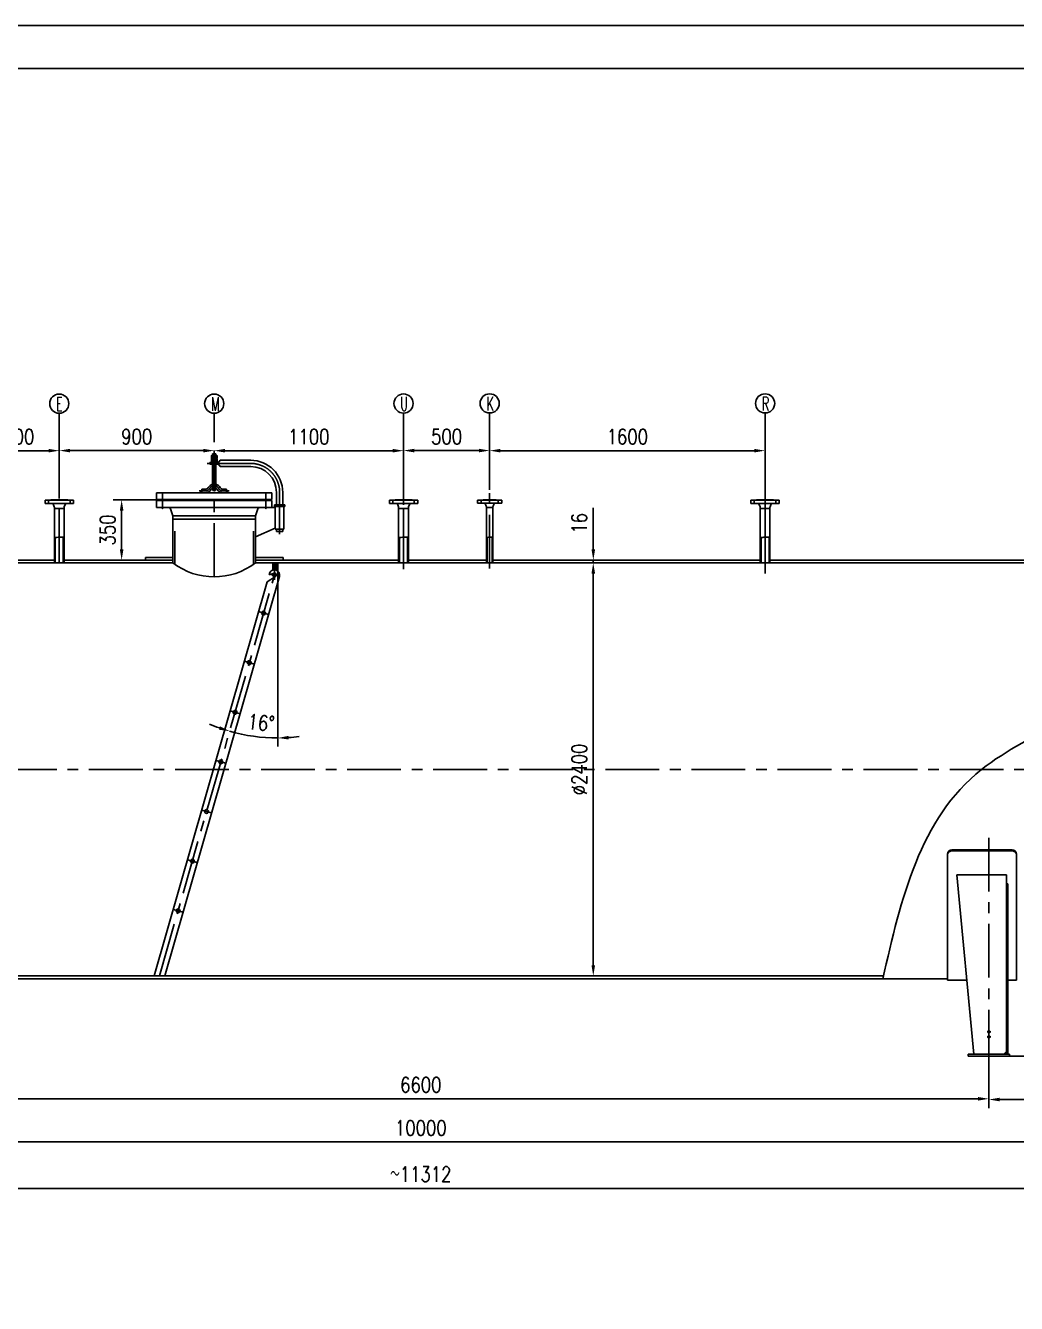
# Model space of a CAD drawing. Header units: millimetres. Extents: x -625 to 20400, y -250 to 14600.
# Drawn here: x 4946 to 10701, y 7175 to 14600 of the extents above; entities that cross this region are included whole.
import ezdxf

# ---------------------------------------------------------------- set-up
doc = ezdxf.new("R2010")
doc.units = ezdxf.units.MM
doc.header["$LTSCALE"] = 250
doc.linetypes.add('CENTER', pattern=[2, 1.25, -0.25, 0.25, -0.25])
for name, color, linetype in [('1轮廓实线层', 7, 'Continuous'), ('2细线层', 4, 'Continuous'), ('3中心线层', 1, 'CENTER'), ('CEN', 1, 'CENTER'), ('THK', 7, 'Continuous'), ('THN', 2, 'Continuous')]:
    doc.layers.add(name, color=color, linetype=linetype)
doc.styles.add('PC_TEXTSTYLE', font='romans.shx', dxfattribs={"width": 0.8, "bigfont": 'hzfs.shx'})
doc.styles.add('TH_GBDIM', font='romans.shx', dxfattribs={"width": 0.8, "bigfont": 'gbcbig.shx'})
doc.dimstyles.new('TH_GBDIM', dxfattribs={"dimscale": 25, "dimtxt": 3.5, "dimasz": 2.5, "dimexe": 2, "dimexo": 0, "dimgap": 1.5, "dimtad": 1, "dimdec": 0, "dimzin": 0, "dimdsep": 46, "dimtxsty": 'TH_GBDIM', "dimcen": 2.5, "dimclrd": 130, "dimclre": 130, "dimclrt": 3, "dimadec": 0, "dimazin": 0, "dimtfac": 0.714286, "dimtdec": 0, "dimtmove": 0, "dimatfit": 3, "dimfxl": 0, "dimtolj": 1, "dimtzin": 0, "dimlwd": -1, "dimlwe": -1, "dimarcsym": 0})

# ---------------------------------------------------------------- blocks, each defined once
blk = doc.blocks.new('*D13')
at = {"layer": 'Defpoints', "color": 0}
for p in [(5141.4, 12129.9), (4641.4, 12059.6), (5141.4, 11868.1)]:
    blk.add_point(p, dxfattribs=at)
at = {"layer": 'THK', "color": 130}
for p, q in [((4641.4, 12059.6), (4641.4, 12179.9)), ((5141.4, 11868.1), (5141.4, 12179.9)), ((4703.9, 12129.9), (5078.9, 12129.9))]:
    blk.add_line(p, q, dxfattribs=at)
for points in [[(4703.9, 12140.3), (4703.9, 12119.5), (4641.4, 12129.9)], [(5078.9, 12140.3), (5078.9, 12119.5), (5141.4, 12129.9)]]:
    blk.add_solid(points, dxfattribs=at)
at = {"layer": 'THK', "color": 3, "insert": (4906.2, 12211.1), "char_height": 87.5, "attachment_point": 5, "style": 'TH_GBDIM'}
blk.add_mtext('\\A1;500', dxfattribs=at)
blk = doc.blocks.new('*D14')
at = {"layer": 'Defpoints', "color": 0}
for p in [(6041.4, 12131.4), (6041.4, 12130.2), (5141.4, 12061)]:
    blk.add_point(p, dxfattribs=at)
at = {"layer": 'THK', "color": 130}
for p, q in [((5141.4, 12061), (5141.4, 12180.2)), ((5203.9, 12130.2), (5978.9, 12130.2)), ((6041.4, 12131.4), (6041.4, 12080.2))]:
    blk.add_line(p, q, dxfattribs=at)
for points in [[(5203.9, 12140.6), (5203.9, 12119.8), (5141.4, 12130.2)], [(5978.9, 12140.6), (5978.9, 12119.8), (6041.4, 12130.2)]]:
    blk.add_solid(points, dxfattribs=at)
at = {"layer": 'THK', "color": 3, "insert": (5591.4, 12211.5), "char_height": 87.5, "attachment_point": 5, "style": 'TH_GBDIM'}
blk.add_mtext('\\A1;900', dxfattribs=at)
blk = doc.blocks.new('*D15')
at = {"layer": 'Defpoints', "color": 0}
for p in [(6041.4, 12130.2), (7141.4, 12129.8), (7141.4, 11902.2)]:
    blk.add_point(p, dxfattribs=at)
at = {"layer": 'THK', "color": 130}
for p, q in [((7141.4, 11902.2), (7141.4, 12179.8)), ((6041.4, 12130.2), (6041.4, 12079.8)), ((6103.9, 12129.8), (7078.9, 12129.8))]:
    blk.add_line(p, q, dxfattribs=at)
for points in [[(6103.9, 12140.2), (6103.9, 12119.4), (6041.4, 12129.8)], [(7078.9, 12140.2), (7078.9, 12119.4), (7141.4, 12129.8)]]:
    blk.add_solid(points, dxfattribs=at)
at = {"layer": 'THK', "color": 3, "insert": (6591.4, 12211.1), "char_height": 87.5, "attachment_point": 5, "style": 'TH_GBDIM'}
blk.add_mtext('\\A1;1100', dxfattribs=at)
blk = doc.blocks.new('*D16')
at = {"layer": 'Defpoints', "color": 0}
for p in [(7141.4, 12129.8), (7641.4, 12130.5), (7641.4, 11902.2)]:
    blk.add_point(p, dxfattribs=at)
at = {"layer": 'THK', "color": 130}
for p, q in [((7141.4, 12129.8), (7141.4, 12180.5)), ((7641.4, 11902.2), (7641.4, 12180.5)), ((7203.9, 12130.5), (7578.9, 12130.5))]:
    blk.add_line(p, q, dxfattribs=at)
for points in [[(7203.9, 12140.9), (7203.9, 12120), (7141.4, 12130.5)], [(7578.9, 12140.9), (7578.9, 12120), (7641.4, 12130.5)]]:
    blk.add_solid(points, dxfattribs=at)
at = {"layer": 'THK', "color": 3, "insert": (7391.4, 12211.7), "char_height": 87.5, "attachment_point": 5, "style": 'TH_GBDIM'}
blk.add_mtext('\\A1;500', dxfattribs=at)
blk = doc.blocks.new('*D17')
at = {"layer": 'Defpoints', "color": 0}
for p in [(7641.4, 12130.5), (9241.4, 12129.9), (9241.4, 11902.2)]:
    blk.add_point(p, dxfattribs=at)
at = {"layer": 'THK', "color": 130}
for p, q in [((9241.4, 11902.2), (9241.4, 12179.9)), ((7641.4, 12130.5), (7641.4, 12079.9)), ((7703.9, 12129.9), (9178.9, 12129.9))]:
    blk.add_line(p, q, dxfattribs=at)
for points in [[(7703.9, 12140.3), (7703.9, 12119.5), (7641.4, 12129.9)], [(9178.9, 12140.3), (9178.9, 12119.5), (9241.4, 12129.9)]]:
    blk.add_solid(points, dxfattribs=at)
at = {"layer": 'THK', "color": 3, "insert": (8441.4, 12211.1), "char_height": 87.5, "attachment_point": 5, "style": 'TH_GBDIM'}
blk.add_mtext('\\A1;1600', dxfattribs=at)
blk = doc.blocks.new('*D18')
at = {"layer": 'Defpoints', "color": 0}
for p in [(6410.7, 11475.1), (6410.7, 11475.1), (6410.7, 10708.5), (6222.9, 10478), (5723.3, 9077.8)]:
    blk.add_point(p, dxfattribs=at)
at = {"layer": 'THK', "color": 130}
blk.add_line((6410.7, 10708.5), (6410.7, 10410.5), dxfattribs=at)
for start, end in [(246.93988, 250.46994), (254, 270), (273.53006, 277.06012)]:
    blk.add_arc((6410.7, 11475.1), 1014.6, start, end, dxfattribs=at)
for points in [[(6074.7, 10528.8), (6068.4, 10508.9), (6131.1, 10499.8)], [(6473.5, 10452), (6472.9, 10472.8), (6410.7, 10460.5)]]:
    blk.add_solid(points, dxfattribs=at)
at = {"layer": 'THK', "color": 3, "insert": (6314, 10549.2), "char_height": 87.5, "attachment_point": 5, "rotation": 354.0383, "style": 'TH_GBDIM'}
blk.add_mtext('\\A1;16°', dxfattribs=at)
blk = doc.blocks.new('*D22')
at = {"layer": 'Defpoints', "color": 0}
for p in [(10795.8, 9061.8), (10661.4, 8611.8), (10996.9, 8611.8)]:
    blk.add_point(p, dxfattribs=at)
at = {"layer": 'THK', "color": 130}
for p, q in [((10795.8, 9061.8), (11046.9, 9061.8)), ((10996.9, 8999.3), (10996.9, 8674.3)), ((10661.4, 8611.8), (11046.9, 8611.8))]:
    blk.add_line(p, q, dxfattribs=at)
for points in [[(10986.5, 8999.3), (11007.3, 8999.3), (10996.9, 9061.8)], [(10986.5, 8674.3), (11007.3, 8674.3), (10996.9, 8611.8)]]:
    blk.add_solid(points, dxfattribs=at)
at = {"layer": 'THK', "color": 3, "insert": (10915.7, 8836.8), "char_height": 87.5, "attachment_point": 5, "rotation": 90, "style": 'TH_GBDIM'}
blk.add_mtext('\\A1;450', dxfattribs=at)
blk = doc.blocks.new('*D77')
at = {"layer": '1轮廓实线层', "color": 130}
for p, q in [((10166.7, 5754.6), (10473.4, 5754.6)), ((10423.4, 5598.2), (10423.4, 5692.1)), ((10166.7, 5535.7), (10473.4, 5535.7))]:
    blk.add_line(p, q, dxfattribs=at)
for points in [[(10413, 5692.1), (10433.9, 5692.1), (10423.4, 5754.6)], [(10413, 5598.2), (10433.9, 5598.2), (10423.4, 5535.7)]]:
    blk.add_solid(points, dxfattribs=at)
at = {"layer": 'Defpoints', "color": 0}
for p in [(2369.9, 9061.8), (2677.6, 9061.8), (2241.4, 8761.8), (10166.7, 5754.6), (10423.4, 5754.6), (10166.7, 5535.7)]:
    blk.add_point(p, dxfattribs=at)
at = {"layer": 'THK', "color": 130}
for p, q in [((2677.6, 9061.8), (2677.6, 9465.9)), ((2369.9, 9061.8), (2727.6, 9061.8)), ((2677.6, 8824.3), (2677.6, 8999.3)), ((2241.4, 8761.8), (2727.6, 8761.8))]:
    blk.add_line(p, q, dxfattribs=at)
for points in [[(2667.2, 8999.3), (2688, 8999.3), (2677.6, 9061.8)], [(2667.2, 8824.3), (2688, 8824.3), (2677.6, 8761.8)]]:
    blk.add_solid(points, dxfattribs=at)
at = {"layer": '1轮廓实线层', "color": 3, "insert": (10342.2, 5645.2), "char_height": 87.5, "attachment_point": 5, "rotation": 90, "style": 'TH_GBDIM'}
blk.add_mtext('\\A1;16', dxfattribs=at)
at = {"layer": 'THK', "color": 3, "insert": (2573.4, 9295.1), "char_height": 87.5, "attachment_point": 5, "rotation": 90, "style": 'TH_GBDIM'}
blk.add_mtext('\\A1;(300)', dxfattribs=at)
blk = doc.blocks.new('*D83')
at = {"layer": 'Defpoints', "color": 0}
for p in [(8187.2, 11477.8), (8187.2, 9077.8), (8243.3, 9077.8)]:
    blk.add_point(p, dxfattribs=at)
at = {"layer": 'THK', "color": 130}
for p, q in [((8187.2, 11477.8), (8293.3, 11477.8)), ((8243.3, 11415.3), (8243.3, 9140.3)), ((8187.2, 9077.8), (8293.3, 9077.8))]:
    blk.add_line(p, q, dxfattribs=at)
for points in [[(8232.9, 11415.3), (8253.7, 11415.3), (8243.3, 11477.8)], [(8232.9, 9140.3), (8253.7, 9140.3), (8243.3, 9077.8)]]:
    blk.add_solid(points, dxfattribs=at)
at = {"layer": 'THK', "color": 3, "insert": (8162.1, 10277.8), "char_height": 87.5, "attachment_point": 5, "rotation": 90, "style": 'TH_GBDIM'}
blk.add_mtext('\\A1;%%C2400', dxfattribs=at)
blk = doc.blocks.new('*D84')
at = {"layer": 'Defpoints', "color": 0}
for p in [(8243.3, 11493.8), (8243.3, 11477.8), (8243.4, 11493.8)]:
    blk.add_point(p, dxfattribs=at)
at = {"layer": 'THK', "color": 130}
for p, q in [((8243.4, 11556.3), (8243.4, 11797.1)), ((8243.3, 11493.8), (8293.4, 11493.8)), ((8243.3, 11477.8), (8293.4, 11477.8)), ((8243.4, 11477.8), (8243.4, 11493.8)), ((8243.4, 11415.3), (8243.4, 11352.8))]:
    blk.add_line(p, q, dxfattribs=at)
for points in [[(8233, 11556.3), (8253.9, 11556.3), (8243.4, 11493.8)], [(8233, 11415.3), (8253.9, 11415.3), (8243.4, 11477.8)]]:
    blk.add_solid(points, dxfattribs=at)
at = {"layer": 'THK', "color": 3, "insert": (8162.2, 11707.9), "char_height": 87.5, "attachment_point": 5, "rotation": 90, "style": 'TH_GBDIM'}
blk.add_mtext('\\A1;16', dxfattribs=at)
blk = doc.blocks.new('*D88')
at = {"layer": 'Defpoints', "color": 0}
for p in [(10541.4, 8568.2), (3941.4, 8369), (10541.4, 8364.1)]:
    blk.add_point(p, dxfattribs=at)
at = {"layer": 'THK', "color": 130}
for p, q in [((10541.4, 8568.2), (10541.4, 8314.1)), ((3941.4, 8369), (3941.4, 8314.1)), ((4003.9, 8364.1), (10478.9, 8364.1))]:
    blk.add_line(p, q, dxfattribs=at)
for points in [[(4003.9, 8374.5), (4003.9, 8353.7), (3941.4, 8364.1)], [(10478.9, 8374.5), (10478.9, 8353.7), (10541.4, 8364.1)]]:
    blk.add_solid(points, dxfattribs=at)
at = {"layer": 'THK', "color": 3, "insert": (7241.4, 8445.3), "char_height": 87.5, "attachment_point": 5, "style": 'TH_GBDIM'}
blk.add_mtext('\\A1;6600', dxfattribs=at)
blk = doc.blocks.new('*D89')
at = {"layer": 'Defpoints', "color": 0}
for p in [(12241.4, 9061.8), (10541.4, 8364.1), (12241.4, 8359.8)]:
    blk.add_point(p, dxfattribs=at)
at = {"layer": 'THK', "color": 130}
for p, q in [((12241.4, 9061.8), (12241.4, 8309.8)), ((10541.4, 8364.1), (10541.4, 8309.8)), ((10603.9, 8359.8), (12178.9, 8359.8))]:
    blk.add_line(p, q, dxfattribs=at)
for points in [[(10603.9, 8370.2), (10603.9, 8349.4), (10541.4, 8359.8)], [(12178.9, 8370.2), (12178.9, 8349.4), (12241.4, 8359.8)]]:
    blk.add_solid(points, dxfattribs=at)
at = {"layer": 'THK', "color": 3, "insert": (11391.4, 8441), "char_height": 87.5, "attachment_point": 5, "style": 'TH_GBDIM'}
blk.add_mtext('\\A1;1700', dxfattribs=at)
blk = doc.blocks.new('*D92')
at = {"layer": 'Defpoints', "color": 0}
for p in [(2241.4, 8369), (12241.4, 8359.8), (12241.4, 8113.9)]:
    blk.add_point(p, dxfattribs=at)
at = {"layer": 'THK', "color": 130}
for p, q in [((2241.4, 8369), (2241.4, 8063.9)), ((12241.4, 8359.8), (12241.4, 8063.9)), ((2303.9, 8113.9), (12178.9, 8113.9))]:
    blk.add_line(p, q, dxfattribs=at)
for points in [[(2303.9, 8124.3), (2303.9, 8103.4), (2241.4, 8113.9)], [(12178.9, 8124.3), (12178.9, 8103.4), (12241.4, 8113.9)]]:
    blk.add_solid(points, dxfattribs=at)
at = {"layer": 'THK', "color": 3, "insert": (7241.4, 8195.1), "char_height": 87.5, "attachment_point": 5, "style": 'TH_GBDIM'}
blk.add_mtext('\\A1;10000', dxfattribs=at)
blk = doc.blocks.new('*D93')
at = {"layer": 'Defpoints', "color": 0}
for p in [(1585.4, 10277.8), (12897.4, 10277.8), (12897.4, 7842.5)]:
    blk.add_point(p, dxfattribs=at)
at = {"layer": 'THK', "color": 130}
for p, q in [((1585.4, 10277.8), (1585.4, 7792.5)), ((12897.4, 10277.8), (12897.4, 7792.5)), ((1647.9, 7842.5), (12834.9, 7842.5))]:
    blk.add_line(p, q, dxfattribs=at)
for points in [[(1647.9, 7852.9), (1647.9, 7832.1), (1585.4, 7842.5)], [(12834.9, 7852.9), (12834.9, 7832.1), (12897.4, 7842.5)]]:
    blk.add_solid(points, dxfattribs=at)
at = {"layer": 'THK', "color": 3, "insert": (7241.4, 7926.2), "char_height": 87.5, "attachment_point": 5, "style": 'TH_GBDIM'}
blk.add_mtext('\\A1;～11312', dxfattribs=at)
blk = doc.blocks.new('*D96')
at = {"layer": 'Defpoints', "color": 0}
for p in [(5763.9, 11843.8), (5503.7, 11493.8), (5689.2, 11493.8)]:
    blk.add_point(p, dxfattribs=at)
at = {"layer": 'THK', "color": 130}
for p, q in [((5763.9, 11843.8), (5453.7, 11843.8)), ((5503.7, 11781.3), (5503.7, 11556.3)), ((5689.2, 11493.8), (5453.7, 11493.8))]:
    blk.add_line(p, q, dxfattribs=at)
for points in [[(5493.3, 11781.3), (5514.1, 11781.3), (5503.7, 11843.8)], [(5493.3, 11556.3), (5514.1, 11556.3), (5503.7, 11493.8)]]:
    blk.add_solid(points, dxfattribs=at)
at = {"layer": 'THK', "color": 3, "insert": (5422.5, 11668.8), "char_height": 87.5, "attachment_point": 5, "rotation": 90, "style": 'TH_GBDIM'}
blk.add_mtext('\\A1;350', dxfattribs=at)

msp = doc.modelspace()

# ---------------------------------------------------------------- linework, layer by layer
for p, q in [((5058.9, 11841.8), (5058.9, 11823.8)), ((5058.9, 11841.8), (5141.4, 11841.8)), ((5058.9, 11823.8), (5141.4, 11823.8)), ((5091.9, 11843.8), (5091.9, 11841.8)), ((5091.9, 11843.8), (5190.9, 11843.8)), ((5105.7, 11820.7), (5112.5, 11802.7)), ((5190.9, 11843.8), (5190.9, 11841.8)), ((7058.9, 11841.8), (7141.4, 11841.8)), ((7058.9, 11841.8), (7058.9, 11823.8)), ((7058.9, 11823.8), (7141.4, 11823.8)), ((7091.9, 11843.8), (7190.9, 11843.8)), ((7091.9, 11843.8), (7091.9, 11841.8)), ((7105.7, 11820.7), (7112.5, 11802.7)), ((7190.9, 11843.8), (7190.9, 11841.8)), ((9158.9, 11841.8), (9158.9, 11823.8)), ((9158.9, 11841.8), (9241.4, 11841.8)), ((9158.9, 11823.8), (9241.4, 11823.8)), ((9191.9, 11843.8), (9191.9, 11841.8)), ((9191.9, 11843.8), (9290.9, 11843.8)), ((9205.7, 11820.7), (9212.5, 11802.7)), ((9290.9, 11843.8), (9290.9, 11841.8)), ((5112.9, 11800.7), (5112.9, 11793.8)), ((5112.9, 11477.8), (5112.9, 11793.8)), ((5112.9, 11793.8), (5141.4, 11793.8)), ((5169.9, 11477.8), (5169.9, 11793.8)), ((7112.9, 11800.7), (7112.9, 11793.8)), ((7112.9, 11477.8), (7112.9, 11793.8)), ((7112.9, 11793.8), (7141.4, 11793.8)), ((7169.9, 11477.8), (7169.9, 11793.8)), ((9212.9, 11800.7), (9212.9, 11793.8)), ((9212.9, 11477.8), (9212.9, 11793.8)), ((9212.9, 11793.8), (9241.4, 11793.8)), ((9269.9, 11477.8), (9269.9, 11793.8)), ((5117.9, 11477.8), (5117.9, 11626.4)), ((5164.9, 11477.8), (5164.9, 11626.9)), ((7117.9, 11477.8), (7117.9, 11626.4)), ((7164.9, 11477.8), (7164.9, 11626.9)), ((9217.9, 11477.8), (9217.9, 11626.4)), ((9264.9, 11477.8), (9264.9, 11626.9)), ((5641.4, 11509.8), (5801.4, 11509.8)), ((6281.4, 11509.8), (6441.4, 11509.8)), ((4685.9, 11493.8), (5112.9, 11493.8)), ((4685.9, 11477.8), (5801.4, 11477.8)), ((5169.9, 11493.8), (5801.4, 11493.8)), ((6281.4, 11493.8), (7112.9, 11493.8)), ((6281.4, 11477.8), (11342.5, 11477.8)), ((7169.9, 11493.8), (7622.4, 11493.8)), ((7660.4, 11493.8), (9212.9, 11493.8)), ((9269.9, 11493.8), (12241.4, 11493.8)), ((2241.4, 9077.8), (9929.2, 9077.8)), ((2369.9, 9061.8), (10301.4, 9061.8))]:
    msp.add_line(p, q)
at = {"extrusion": (-1.22461e-16, 7.4983e-33, -1)}
for p, q in [((5223.9, 11841.8), (5141.4, 11841.8)), ((5223.9, 11823.8), (5141.4, 11823.8)), ((5177.1, 11820.7), (5170.3, 11802.7)), ((5223.9, 11841.8), (5223.9, 11823.8)), ((7223.9, 11841.8), (7141.4, 11841.8)), ((7223.9, 11823.8), (7141.4, 11823.8)), ((7177.1, 11820.7), (7170.3, 11802.7)), ((7223.9, 11841.8), (7223.9, 11823.8)), ((9323.9, 11841.8), (9241.4, 11841.8)), ((9323.9, 11823.8), (9241.4, 11823.8)), ((9277.1, 11820.7), (9270.3, 11802.7)), ((9323.9, 11841.8), (9323.9, 11823.8)), ((5169.9, 11793.8), (5141.4, 11793.8)), ((5169.9, 11800.7), (5169.9, 11793.8)), ((7169.9, 11793.8), (7141.4, 11793.8)), ((7169.9, 11800.7), (7169.9, 11793.8)), ((9269.9, 11793.8), (9241.4, 11793.8)), ((9269.9, 11800.7), (9269.9, 11793.8))]:
    msp.add_line(p, q, dxfattribs=at)
for centre, start, end in [((5101.1, 11818.8), 23.02549, 90), ((7101.1, 11818.8), 23.02549, 90), ((9201.1, 11818.8), 23.02549, 90), ((5107.9, 11800.7), 0, 23.02549), ((7107.9, 11800.7), 0, 23.02549), ((9207.9, 11800.7), 0, 23.02549)]:
    msp.add_arc(centre, 5, start, end)
for centre, start, end in [((-5181.7, 11818.8), 23.02549, 90), ((-7181.7, 11818.8), 23.02549, 90), ((-9281.7, 11818.8), 23.02549, 90), ((-5174.9, 11800.7), 0, 23.02549), ((-7174.9, 11800.7), 0, 23.02549), ((-9274.9, 11800.7), 0, 23.02549)]:
    msp.add_arc(centre, 5, start, end, dxfattribs=at)
at = {"layer": '1轮廓实线层'}
for p, q in [((20150, 14350), (0, 14350)), ((5641.4, 11493.8), (5641.4, 11509.8)), ((6441.4, 11493.8), (6441.4, 11509.8)), ((6381.4, 11436), (6381.4, 11477.8)), ((6401.4, 11436), (6401.4, 11477.8)), ((5692.1, 9077.8), (6348.8, 11368)), ((5754.5, 9077.8), (6420.3, 11399.5))]:
    msp.add_line(p, q, dxfattribs=at)
at = {"layer": '2细线层'}
for p, q in [((20400, 14600), (-625, 14600)), ((5141.4, 12347.6), (5141.4, 12179.9)), ((6041.7, 12347.6), (6041.7, 12179.9)), ((7141.4, 12348.2), (7141.4, 12180.5)), ((7641.4, 12348.8), (7641.4, 12181.1)), ((9241.4, 12348.8), (9241.4, 12181.1)), ((6410.7, 11475.1), (6410.7, 10708.5))]:
    msp.add_line(p, q, dxfattribs=at)
for points in [[(5169.9, 11626.6), (5162.3, 11627), (5155.1, 11627.1), (5148.2, 11626.9), (5141.4, 11626.6), (5134.6, 11626.4), (5127.7, 11626.2), (5120.5, 11626.3), (5112.9, 11626.6)], [(7169.9, 11626.6), (7162.3, 11627), (7155.1, 11627.1), (7148.2, 11626.9), (7141.4, 11626.6), (7134.6, 11626.4), (7127.7, 11626.2), (7120.5, 11626.3), (7112.9, 11626.6)], [(7660.4, 11627), (7655.1, 11627.1), (7648.2, 11626.9), (7641.4, 11626.6), (7634.6, 11626.4), (7627.7, 11626.2), (7622.4, 11626.3)], [(9269.9, 11626.6), (9262.3, 11627), (9255.1, 11627.1), (9248.2, 11626.9), (9241.4, 11626.6), (9234.6, 11626.4), (9227.7, 11626.2), (9220.5, 11626.3), (9212.9, 11626.6)]]:
    msp.add_lwpolyline(points, dxfattribs=at)
for centre in [(5141.4, 12403.3), (6041.7, 12403.3), (7141.4, 12403.9), (7641.4, 12404.6), (9241.4, 12404.6)]:
    msp.add_circle(centre, 55.7, dxfattribs=at)
msp.add_spline([(11340, 11493.8), (11340, 10907), (10499.4, 10277.8), (9925.6, 9061.8)], degree=3, dxfattribs=at)
at = {"layer": '3中心线层'}
for p, q in [((6041.4, 11397.1), (6041.4, 12131.4)), ((7141.4, 11477.8), (7141.4, 11902.2)), ((7141.4, 11440.5), (7141.4, 11902.2)), ((7641.4, 11445.1), (7641.4, 11902.2)), ((9241.4, 11477.8), (9241.4, 11902.2)), ((9241.4, 11477.8), (9241.4, 11902.2)), ((9241.4, 11416.2), (9241.4, 11902.2)), ((5078.9, 11844.8), (5078.9, 11820.8)), ((5141.4, 11477.8), (5141.4, 11868.1)), ((5203.9, 11844.8), (5203.9, 11820.8)), ((7078.9, 11844.8), (7078.9, 11820.8)), ((7203.9, 11844.8), (7203.9, 11820.8)), ((9178.9, 11844.8), (9178.9, 11820.8)), ((9303.9, 11844.8), (9303.9, 11820.8)), ((5723.3, 9077.8), (6410.7, 11475.1)), ((6391.4, 11380.4), (6391.4, 11477.8)), ((6373.5, 11407.8), (6411.6, 11407.8)), ((6299.2, 11194.9), (6356.9, 11178.4)), ((6216.5, 10906.6), (6274.2, 10890)), ((6133.8, 10618.2), (6191.5, 10601.6)), ((6051.1, 10329.8), (6108.8, 10313.3)), ((1313.9, 10277.8), (13202.9, 10277.8)), ((5968.4, 10041.4), (6026.1, 10024.9)), ((10541.4, 8568.2), (10541.4, 9912.6)), ((5885.7, 9753.1), (5943.4, 9736.5)), ((5803, 9464.7), (5860.7, 9448.1))]:
    msp.add_line(p, q, dxfattribs=at)
at = {"layer": 'CEN', "ltscale": 5}
for p, q in [((6001.4, 12055.8), (6253.4, 12055.8)), ((5989.5, 11895.8), (5954.5, 11895.8)), ((6128.4, 11895.8), (6093.4, 11895.8)), ((6421.4, 11644.8), (6421.4, 11887.8))]:
    msp.add_line(p, q, dxfattribs=at)
at = {"layer": 'CEN'}
for p, q in [((5741.4, 11791.8), (5741.4, 11885.8)), ((6341.4, 11791.8), (6341.4, 11885.8)), ((7591.4, 11844.8), (7591.4, 11822.8)), ((7691.4, 11844.8), (7691.4, 11822.8)), ((10541.4, 8713.3), (10541.4, 8764.3)), ((10530.9, 8753.8), (10551.9, 8753.8)), ((10530.9, 8723.8), (10551.9, 8723.8)), ((10541.4, 8628.8), (10541.4, 8606.8))]:
    msp.add_line(p, q, dxfattribs=at)
at = {"layer": 'CEN', "ltscale": 5}
for centre, radius, start, end in [((6253.4, 11887.8), 168, 0, 90), ((5989.5, 11925.8), 30, 270, 330), ((6041.4, 11895.8), 30, 30, 150), ((6093.4, 11925.8), 30, 210, 270)]:
    msp.add_arc(centre, radius, start, end, dxfattribs=at)
at = {"layer": 'CEN'}
msp.add_solid([(10651.4, 8623.8), (10651.4, 8629.8), (10657.4, 8623.8)], dxfattribs=at)
at = {"layer": 'THK'}
for p, q in [((6016.4, 12060.8), (6066.4, 12060.8)), ((6016.4, 12050.8), (6016.4, 12060.8)), ((6016.4, 12050.8), (6066.4, 12050.8)), ((6031.4, 11905.8), (6031.4, 12050.8)), ((6051.4, 11905.8), (6051.4, 12050.8)), ((6066.4, 12060.8), (6076.4, 12073.8)), ((6066.4, 12050.8), (6066.4, 12060.8)), ((6066.4, 12050.8), (6076.4, 12037.8)), ((6076.4, 12073.8), (6253.4, 12073.8)), ((6076.4, 12037.8), (6253.4, 12037.8)), ((6076.5, 12037.8), (6076.4, 12037.8)), ((5706.4, 11885.8), (6376.4, 11885.8)), ((5706.4, 11846.8), (5706.4, 11885.8)), ((5742.5, 11885.4), (5740.4, 11883.2)), ((5740.4, 11885.4), (5742.5, 11883.2)), ((5969.5, 11905.8), (5969.5, 11885.8)), ((5989.5, 11905.8), (5969.5, 11905.8)), ((6113.4, 11905.8), (6093.4, 11905.8)), ((6113.4, 11905.8), (6113.4, 11885.8)), ((6342.5, 11885.4), (6340.4, 11883.2)), ((6340.4, 11885.4), (6342.5, 11883.2)), ((6376.4, 11846.8), (6376.4, 11885.8)), ((6403.4, 11814.8), (6403.4, 11887.8)), ((6439.4, 11814.8), (6439.4, 11887.8)), ((5706.4, 11846.8), (6376.4, 11846.8)), ((5706.4, 11839.8), (6376.4, 11839.8)), ((5706.4, 11799.8), (5706.4, 11839.8)), ((5763.9, 11843.8), (6318.9, 11843.8)), ((5763.9, 11839.8), (5763.9, 11843.8)), ((5779.4, 11843.8), (5779.4, 11846.8)), ((6303.4, 11843.8), (6303.4, 11846.8)), ((6318.9, 11839.8), (6318.9, 11843.8)), ((6376.4, 11799.8), (6376.4, 11839.8)), ((6391.4, 11814.8), (6451.4, 11814.8)), ((6391.4, 11804.8), (6391.4, 11814.8)), ((6451.4, 11804.8), (6451.4, 11814.8)), ((7571.4, 11841.8), (7641.4, 11841.8)), ((7571.4, 11841.8), (7571.4, 11825.8)), ((7571.4, 11825.8), (7641.4, 11825.8)), ((7603.4, 11843.8), (7679.4, 11843.8)), ((7603.4, 11843.8), (7603.4, 11841.8)), ((7614.8, 11823), (7621.9, 11806.9)), ((7679.4, 11843.8), (7679.4, 11841.8)), ((5706.4, 11799.8), (5775.9, 11799.8)), ((5742.5, 11794.4), (5740.4, 11792.2)), ((5740.4, 11794.4), (5742.5, 11792.2)), ((5775.9, 11799.8), (6306.9, 11799.8)), ((5801.4, 11751.8), (5787.3, 11791.8)), ((5801.4, 11751.8), (6281.4, 11751.8)), ((5801.4, 11731.8), (5801.4, 11751.8)), ((5801.4, 11731.8), (6281.4, 11731.8)), ((5801.4, 11731.8), (5801.4, 11477.8)), ((6281.4, 11751.8), (6295.6, 11791.8)), ((6281.4, 11731.8), (6281.4, 11751.8)), ((6281.4, 11731.8), (6281.4, 11477.8)), ((6306.9, 11799.8), (6376.4, 11799.8)), ((6342.5, 11794.4), (6340.4, 11792.2)), ((6340.4, 11794.4), (6342.5, 11792.2)), ((6376.4, 11799.8), (6396.4, 11799.8)), ((6391.4, 11804.8), (6451.4, 11804.8)), ((6396.4, 11674.8), (6396.4, 11804.8)), ((6446.4, 11674.8), (6446.4, 11804.8)), ((7622.4, 11804.6), (7622.4, 11799.8)), ((7622.4, 11799.8), (7641.4, 11799.8)), ((7622.4, 11477.8), (7622.4, 11799.8)), ((7660.4, 11799.8), (7622.4, 11799.8)), ((7659.9, 11799.8), (7622.9, 11799.8)), ((7660.4, 11477.8), (7660.4, 11799.8)), ((5813.4, 11661.4), (5813.4, 11469)), ((6269.4, 11661.6), (6269.4, 11469)), ((6281.4, 11629.8), (6396.4, 11679.8)), ((6396.4, 11674.8), (6446.4, 11674.8)), ((6403.4, 11659.8), (6403.4, 11674.8)), ((6403.4, 11659.8), (6439.4, 11659.8)), ((6439.4, 11659.8), (6439.4, 11674.8)), ((7626.4, 11477.8), (7626.4, 11626.2)), ((7656.4, 11477.8), (7656.4, 11627.1)), ((6397.8, 11398.8), (6348.8, 11368)), ((6361.6, 11411.1), (6366.4, 11409.7)), ((6366.4, 11409.7), (6384.8, 11416.5)), ((10677.4, 9810.6), (10325.4, 9810.6)), ((10677.4, 9805.1), (10325.4, 9805.1)), ((10301.4, 9786.6), (10301.4, 9053.8)), ((10701.4, 9053.8), (10701.4, 9786.6)), ((10454.4, 8623.8), (10355.4, 9665.8)), ((10355.4, 9665.8), (10643.4, 9665.8)), ((10643.4, 9665.8), (10643.4, 8623.8)), ((10651.4, 9613.7), (10643.4, 9613.7)), ((10651.4, 9599.8), (10643.4, 9599.8)), ((10651.4, 8623.8), (10651.4, 9613.7)), ((10301.4, 9053.8), (10413.6, 9053.8)), ((10651.4, 9053.8), (10701.4, 9053.8)), ((10421.4, 8623.8), (10421.4, 8611.8)), ((10661.4, 8623.8), (10421.4, 8623.8)), ((10627.4, 8623.8), (10643.4, 8639.8)), ((10661.4, 8611.8), (10661.4, 8623.8)), ((10421.4, 8611.8), (10661.4, 8611.8))]:
    msp.add_line(p, q, dxfattribs=at)
at = {"layer": 'THK', "extrusion": (-1.22461e-16, 0, -1)}
for p, q in [((7711.4, 11841.8), (7641.4, 11841.8)), ((7711.4, 11825.8), (7641.4, 11825.8)), ((7668, 11823), (7660.9, 11806.9)), ((7711.4, 11841.8), (7711.4, 11825.8)), ((7660.4, 11799.8), (7641.4, 11799.8)), ((7660.4, 11804.6), (7660.4, 11799.8))]:
    msp.add_line(p, q, dxfattribs=at)
at = {"layer": 'THK'}
for points in [[(6051.4, 12101.2), (6051.4, 12109.8), (6050.4, 12110.8), (6032.4, 12110.8), (6031.4, 12109.8), (6031.4, 12101.2)], [(6051.4, 12109.8), (6031.4, 12109.8)], [(6041.4, 12060.8), (6059.9, 12060.8), (6059.9, 12063.8), (6022.9, 12063.8), (6022.9, 12060.8), (6041.4, 12060.8)], [(6041.4, 12082.5), (6055.3, 12082.5), (6057.9, 12083.5), (6057.9, 12100.1), (6055.3, 12101.2), (6027.6, 12101.2), (6024.9, 12100.1), (6024.9, 12083.5), (6027.6, 12082.5), (6041.4, 12082.5)], [(6041.4, 12063.8), (6055.3, 12063.8), (6057.9, 12064.8), (6057.9, 12081.4), (6055.3, 12082.5), (6027.6, 12082.5), (6024.9, 12081.4), (6024.9, 12064.8), (6027.6, 12063.8), (6041.4, 12063.8)]]:
    msp.add_lwpolyline(points, dxfattribs=at)
for points in [[(6033.2, 12091.8), (6033.2, 12100.1, 0.254932), (6024.9, 12100.1, 0.254932)], [(6033.2, 12091.8), (6033.2, 12083.5, -0.254932), (6024.9, 12083.5, -0.254932)], [(6033.2, 12073.1), (6033.2, 12081.4, 0.254932), (6024.9, 12081.4, 0.254932)], [(6033.2, 12073.1), (6033.2, 12064.8, -0.254932), (6024.9, 12064.8, -0.254932)], [(6033.2, 12100.1, -0.127466), (6049.7, 12100.1, -0.127466)], [(6033.2, 12083.5, 0.127466), (6049.7, 12083.5, 0.127466)], [(6033.2, 12081.4, -0.127466), (6049.7, 12081.4, -0.127466)], [(6033.2, 12064.8, 0.127466), (6049.7, 12064.8, 0.127466)], [(6049.7, 12091.8), (6049.7, 12100.1, -0.254932), (6057.9, 12100.1, -0.254932)], [(6049.7, 12091.8), (6049.7, 12083.5, 0.254932), (6057.9, 12083.5, 0.254932)], [(6049.7, 12073.1), (6049.7, 12081.4, -0.254932), (6057.9, 12081.4, -0.254932)], [(6049.7, 12073.1), (6049.7, 12064.8, 0.254932), (6057.9, 12064.8, 0.254932)]]:
    msp.add_lwpolyline(points, format="xyb", dxfattribs=at)
for centre, radius in [((6391.4, 11407.8), 11), ((6328, 11186.7), 11), ((6245.3, 10898.3), 11), ((6162.6, 10609.9), 11), ((6079.9, 10321.5), 11), ((5997.3, 10033.2), 11), ((5914.6, 9744.8), 11), ((5831.9, 9456.4), 11), ((10541.4, 8753.8), 5.5), ((10541.4, 8723.8), 5.5)]:
    msp.add_circle(centre, radius, dxfattribs=at)
for centre, radius, start, end in [((6253.4, 11887.8), 186, 0, 90), ((6253.4, 11887.8), 150, 0, 90), ((6041.4, 11945.8), 10, 0, 180), ((5989.5, 11925.8), 20, 270, 330), ((5989.5, 11925.8), 40, 270, 330), ((6041.4, 11895.8), 40, 104.47751, 150), ((6041.4, 11895.8), 20, 120, 150), ((6041.4, 11905.8), 10, 180, 0), ((6041.4, 11895.8), 40, 30, 75.52249), ((6041.4, 11895.8), 20, 30, 60), ((6093.4, 11925.8), 40, 210, 270), ((6093.4, 11925.8), 20, 210, 270), ((7610.3, 11820.8), 5, 26.56505, 90), ((7617.4, 11804.6), 5, 0, 26.56505), ((5775.9, 11787.8), 12, 19.50245, 90), ((6306.9, 11787.8), 12, 90, 160.49755), ((6041.4, 11794.3), 397.3, 232.83248, 307.16752), ((6391.4, 11407.8), 30, 70.52878, 173.59407), ((6391.4, 11407.8), 30, 344, 70.52878), ((10325.4, 9786.6), 24, 90, 180), ((10331.6, 9771.6), 34.1, 100.50886, 152.41546), ((10677.4, 9786.6), 24, 0, 90), ((10671.2, 9771.6), 34.1, 27.58454, 79.49114)]:
    msp.add_arc(centre, radius, start, end, dxfattribs=at)
at = {"layer": 'THK', "extrusion": (-1.22461e-16, 0, -1)}
for centre, start, end in [((-7665.4, 11804.6), 0, 26.56505), ((-7672.5, 11820.8), 26.56505, 90)]:
    msp.add_arc(centre, 5, start, end, dxfattribs=at)
at = {"layer": 'THK'}
for points in [[(5954.5, 11885.8), (5969.5, 11885.8), (5969.5, 11899.8)], [(6128.4, 11885.8), (6113.4, 11885.8), (6113.4, 11899.8)]]:
    msp.add_solid(points, dxfattribs=at)
at = {"layer": 'THN'}
for points in [[(6032.4, 12101.2), (6032.4, 12110.8)], [(6050.4, 12101.2), (6050.4, 12110.8)]]:
    msp.add_lwpolyline(points, dxfattribs=at)

# ---------------------------------------------------------------- texts
at = {"layer": '2细线层', "ltscale": 0.5, "style": 'PC_TEXTSTYLE', "width": 0.6}
for s, p in [('E', (5122.1, 12361.5)), ('M', (6022.4, 12361.5)), ('U', (7122.1, 12362)), ('K', (7622.1, 12362.7)), ('R', (9222.1, 12362.7))]:
    msp.add_text(s, height=80, dxfattribs=at).set_placement(p)

# ---------------------------------------------------------------- dimensions: what is measured, and where the dimension line sits
at = {"layer": '1轮廓实线层'}
dim = msp.add_linear_dim(base=(10423.4, 5754.6), p1=(10166.7, 5535.7), p2=(10166.7, 5754.6), angle=270, text='16', dimstyle='TH_GBDIM', dxfattribs=at)
dim.commit()
dim.dimension.update_dxf_attribs({"geometry": '*D77', "text_midpoint": (10342.2, 5645.2)})
at = {"layer": 'THK'}
dim = msp.add_linear_dim(base=(5141.4, 12129.9), p1=(4641.4, 12059.6), p2=(5141.4, 11868.1), text='500', dimstyle='TH_GBDIM', dxfattribs=at)
dim.commit()
dim.dimension.update_dxf_attribs({"geometry": '*D13', "text_midpoint": (4906.2, 12129.9), "dimtype": 160})
for base, p1, p2, text, picture, middle in [((6041.4, 12130.2), (5141.4, 12061), (6041.4, 12131.4), '900', '*D14', (5591.4, 12211.5)), ((7141.4, 12129.8), (6041.4, 12130.2), (7141.4, 11902.2), '1100', '*D15', (6591.4, 12211.1)), ((7641.4, 12130.5), (7141.4, 12129.8), (7641.4, 11902.2), '500', '*D16', (7391.4, 12211.7)), ((9241.4, 12129.9), (7641.4, 12130.5), (9241.4, 11902.2), '1600', '*D17', (8441.4, 12211.1)), ((12897.4, 7842.5), (1585.4, 10277.8), (12897.4, 10277.8), '～11312', '*D93', (7241.4, 7926.2)), ((12241.4, 8359.8), (10541.4, 8364.1), (12241.4, 9061.8), '1700', '*D89', (11391.4, 8441)), ((10541.4, 8364.1), (3941.4, 8369), (10541.4, 8568.2), '6600', '*D88', (7241.4, 8445.3)), ((12241.4, 8113.9), (2241.4, 8369), (12241.4, 8359.8), '10000', '*D92', (7241.4, 8195.1))]:
    dim = msp.add_linear_dim(base=base, p1=p1, p2=p2, text=text, dimstyle='TH_GBDIM', dxfattribs=at)
    dim.commit()
    dim.dimension.update_dxf_attribs({"geometry": picture, "text_midpoint": middle})
for base, p1, p2, text, picture, middle in [((5503.7, 11493.8), (5763.9, 11843.8), (5689.2, 11493.8), '350', '*D96', (5422.5, 11668.8)), ((8243.4, 11493.8), (8243.3, 11477.8), (8243.3, 11493.8), '16', '*D84', (8162.2, 11707.9)), ((8243.3, 9077.8), (8187.2, 11477.8), (8187.2, 9077.8), '%%C2400', '*D83', (8162.1, 10277.8)), ((2677.6, 9061.8), (2241.4, 8761.8), (2369.9, 9061.8), '(300)', '*D77', (2573.4, 9295.1)), ((10996.9, 8611.8), (10795.8, 9061.8), (10661.4, 8611.8), '450', '*D22', (10915.7, 8836.8))]:
    dim = msp.add_linear_dim(base=base, p1=p1, p2=p2, angle=90, text=text, dimstyle='TH_GBDIM', dxfattribs=at)
    dim.commit()
    dim.dimension.update_dxf_attribs({"geometry": picture, "text_midpoint": middle})
dim = msp.add_angular_dim_2l(base=(6222.9, 10478), line1=((6410.7, 11475.1), (6410.7, 10708.5)), line2=((5723.3, 9077.8), (6410.7, 11475.1)), dimstyle='TH_GBDIM', dxfattribs=at)
dim.commit()
dim.dimension.update_dxf_attribs({"geometry": '*D18', "text_midpoint": (6305.3, 10466), "dimtype": 162})

doc.saveas('drawing.dxf')
